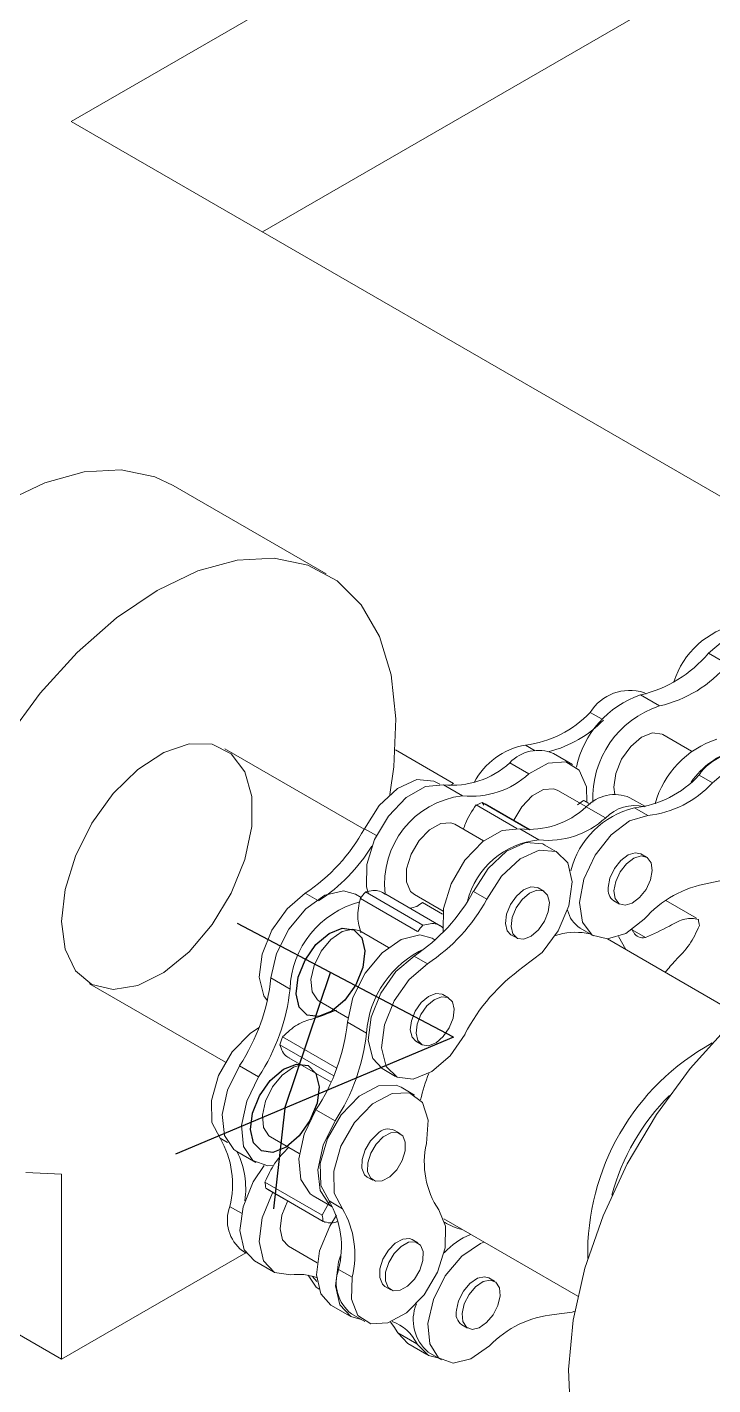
# Model space of a CAD drawing. Header units: millimetres. Extents: x 127 to 2222, y 23 to 864.
# Drawn here: x 1741.14 to 1753.82, y 159.57 to 184.68 of the extents above; entities that cross this region are included whole.
import ezdxf

# ---------------------------------------------------------------- set-up
doc = ezdxf.new("R2010")
doc.units = ezdxf.units.MM
doc.linetypes.add('CENTERX2', pattern=[20.32, 12.7, -2.54, 2.54, -2.54])

msp = doc.modelspace()

# ---------------------------------------------------------------- linework, layer by layer
at = {"color": 7, "linetype": 'Continuous', "lineweight": 15}
for p, q in [((1741.958, 182.937), (1763.95, 195.632)), ((1745.494, 180.896), (1763.95, 191.55)), ((1741.958, 182.937), (1756.1, 174.773)), ((1746.672, 174.573), (1743.844, 176.206)), ((1753.742, 173.103), (1754.096, 172.899)), ((1752.486, 172.33), (1752.84, 172.126)), ((1752.592, 172.351), (1752.548, 172.376)), ((1751.554, 172.008), (1751.775, 171.88)), ((1753.429, 171.29), (1752.899, 171.596)), ((1747.375, 169.847), (1744.801, 171.333)), ((1747.954, 171.312), (1749.029, 170.691)), ((1750.07, 171.074), (1750.423, 170.87)), ((1751.231, 171.041), (1750.878, 171.245)), ((1753.816, 170.701), (1753.569, 170.844)), ((1748.773, 170.677), (1748.704, 170.717)), ((1748.841, 170.668), (1749.194, 170.464)), ((1749.029, 170.691), (1748.962, 170.652)), ((1751.486, 170.259), (1750.956, 170.565)), ((1749.448, 170.294), (1750.2, 169.86)), ((1749.558, 170.34), (1750.436, 169.833)), ((1749.558, 170.34), (1749.592, 170.292)), ((1750.446, 169.833), (1749.611, 170.315)), ((1751.431, 170.379), (1751.324, 170.299)), ((1751.431, 170.379), (1751.553, 170.308)), ((1751.511, 170.336), (1751.556, 170.311)), ((1752.576, 170.265), (1752.292, 170.429)), ((1751.837, 170.054), (1751.484, 170.258)), ((1752.621, 170.097), (1752.374, 170.24)), ((1747.38, 169.856), (1747.602, 169.728)), ((1749.584, 169.631), (1749.055, 169.937)), ((1750.608, 169.648), (1750.255, 169.852)), ((1750.966, 169.411), (1750.719, 169.553)), ((1752.599, 169.328), (1752.493, 169.389)), ((1747.32, 168.586), (1747.217, 168.645)), ((1747.305, 168.567), (1748.365, 167.955)), ((1747.402, 168.685), (1748.463, 168.072)), ((1748.826, 168.037), (1747.774, 168.644)), ((1748.305, 168.638), (1748.834, 168.332)), ((1749.643, 168.55), (1749.395, 168.693)), ((1750.697, 168.7), (1750.591, 168.761)), ((1751.993, 168.523), (1752.099, 168.462)), ((1753.524, 168.198), (1752.958, 168.525)), ((1751.37, 168.017), (1751.618, 167.874)), ((1747.825, 167.659), (1747.295, 167.965)), ((1748.689, 167.796), (1748.631, 167.829)), ((1750.091, 167.895), (1750.197, 167.834)), ((1751.549, 167.913), (1751.481, 167.922)), ((1754.326, 166.402), (1751.877, 167.816)), ((1748.548, 167.357), (1748.301, 167.5)), ((1745.652, 167.094), (1746.005, 166.89)), ((1742.294, 166.989), (1744.809, 165.537)), ((1748.938, 166.728), (1748.832, 166.789)), ((1746.545, 166.666), (1747.075, 166.36)), ((1747.419, 166.074), (1747.066, 166.278)), ((1745.867, 166.003), (1746.869, 165.424)), ((1745.819, 165.86), (1746.814, 165.285)), ((1748.332, 165.923), (1748.438, 165.862)), ((1745.985, 165.617), (1746.763, 165.167)), ((1745.071, 165.472), (1745.424, 165.268)), ((1747.709, 165.417), (1747.957, 165.274)), ((1748.308, 164.929), (1748.06, 165.072)), ((1746.838, 164.452), (1746.485, 164.656)), ((1748.039, 164.218), (1747.933, 164.279)), ((1744.712, 164.133), (1744.849, 164.054)), ((1745.646, 164.156), (1746.176, 163.85)), ((1745.018, 163.884), (1745.371, 163.68)), ((1741.78, 160.043), (1741.78, 163.463)), ((1745.539, 163.319), (1746.6, 162.706)), ((1747.433, 163.413), (1747.539, 163.352)), ((1745.559, 163.204), (1746.62, 162.592)), ((1745.591, 163.184), (1746.652, 162.572)), ((1746.432, 163.067), (1746.785, 162.863)), ((1746.6, 162.706), (1746.733, 162.955)), ((1746.975, 162.827), (1746.727, 162.97)), ((1748.847, 162.637), (1751.327, 161.206)), ((1748.367, 162.194), (1748.261, 162.256)), ((1745.187, 162.01), (1741.78, 160.043)), ((1745.124, 162.046), (1745.193, 162.007)), ((1745.975, 162.132), (1746.504, 161.827)), ((1745.346, 161.86), (1745.7, 161.656)), ((1741.78, 160.043), (1738.951, 161.676)), ((1747.151, 161.561), (1746.904, 161.704)), ((1749.789, 161.484), (1749.683, 161.545)), ((1747.761, 161.39), (1747.868, 161.328)), ((1746.76, 161.044), (1747.114, 160.84)), ((1747.139, 160.883), (1747.386, 160.74)), ((1748.353, 160.325), (1747.999, 160.529)), ((1748.182, 160.333), (1747.999, 160.529)), ((1749.183, 160.679), (1749.29, 160.618)), ((1748.182, 160.333), (1748.536, 160.129)), ((1748.561, 160.172), (1748.808, 160.029))]:
    msp.add_line(p, q, dxfattribs=at)
at = {"color": 8, "linetype": 'Continuous', "lineweight": 15}
for p, q in [((1750.358, 171.403), (1750.54, 171.298)), ((1746.286, 168.663), (1746.499, 168.54)), ((1748.452, 168.49), (1748.827, 168.273)), ((1752.08, 167.859), (1752.213, 167.622)), ((1752.332, 167.986), (1752.576, 167.845)), ((1744.888, 162.867), (1745.107, 162.741))]:
    msp.add_line(p, q, dxfattribs=at)
at = {"color": 7, "linetype": 'CENTERX2'}
for p, q in [((1747.212, 166.955), (1745.036, 168.103)), ((1745.907, 164.685), (1746.752, 167.197)), ((1749.028, 165.997), (1747.212, 166.955)), ((1749.028, 165.997), (1746.538, 164.95)), ((1746.538, 164.95), (1743.885, 163.835)), ((1745.907, 164.685), (1745.702, 162.827))]:
    msp.add_line(p, q, dxfattribs=at)
at = {"color": 7, "linetype": 'Continuous', "lineweight": 15, "flags": 128}
for points in [[(1737.594, 165.381), (1737.194, 165.681), (1736.792, 166.185), (1736.505, 166.823), (1736.34, 167.576), (1736.302, 168.423), (1736.393, 169.339), (1736.609, 170.297), (1736.945, 171.269), (1737.39, 172.228), (1737.931, 173.144), (1738.554, 173.993), (1739.24, 174.749), (1739.969, 175.39), (1740.719, 175.897), (1741.469, 176.256), (1742.198, 176.456), (1742.884, 176.492), (1743.507, 176.363), (1743.844, 176.206)], [(1740.76, 171.512), (1741.383, 172.36), (1742.068, 173.116), (1742.797, 173.757), (1743.547, 174.264), (1744.298, 174.623), (1745.027, 174.824), (1745.712, 174.86), (1746.335, 174.73), (1746.877, 174.439), (1747.322, 173.994), (1747.658, 173.409), (1747.874, 172.701), (1747.964, 171.89), (1747.926, 170.999), (1747.852, 170.49)], [(1754.764, 173.472), (1754.745, 173.483), (1754.443, 173.528), (1754.091, 173.394), (1753.742, 173.103)], [(1752.899, 171.596), (1752.887, 171.603), (1752.711, 171.628), (1752.507, 171.549), (1752.305, 171.378), (1752.137, 171.142), (1752.028, 170.876), (1751.994, 170.621), (1752.013, 170.489)], [(1741.78, 168.14), (1741.845, 168.729), (1742.037, 169.349), (1742.341, 169.956), (1742.734, 170.504), (1743.188, 170.952), (1743.668, 171.267), (1744.139, 171.426), (1744.567, 171.417), (1744.919, 171.241), (1745.169, 170.91), (1745.299, 170.45), (1745.299, 169.894), (1745.169, 169.283), (1744.919, 168.664), (1744.567, 168.081), (1744.139, 167.579), (1743.668, 167.194), (1743.188, 166.954), (1742.734, 166.879), (1742.341, 166.972), (1742.037, 167.228), (1741.845, 167.627), (1741.78, 168.14)], [(1750.423, 170.87), (1750.78, 171.067), (1751.107, 171.09), (1751.355, 170.936), (1751.486, 170.628), (1751.496, 170.345)], [(1753.816, 170.701), (1754.166, 170.996), (1754.518, 171.125), (1754.816, 171.067), (1755.011, 170.831), (1755.069, 170.456), (1754.982, 170.004), (1754.764, 169.55), (1754.451, 169.167), (1754.095, 168.92), (1753.753, 168.848)], [(1747.38, 169.856), (1747.653, 170.283), (1747.995, 170.602), (1748.352, 170.763), (1748.663, 170.737), (1748.704, 170.717)], [(1747.447, 168.673), (1747.422, 168.779), (1747.427, 169.194), (1747.568, 169.654), (1747.824, 170.09), (1748.155, 170.435), (1748.512, 170.638), (1748.841, 170.668)], [(1750.956, 170.565), (1750.882, 170.594), (1750.692, 170.578), (1750.485, 170.462), (1750.293, 170.263), (1750.145, 170.011), (1750.143, 170.008)], [(1752.555, 168.182), (1752.214, 167.919), (1751.876, 167.816), (1751.595, 167.888), (1751.414, 168.124), (1751.36, 168.488), (1751.441, 168.923), (1751.646, 169.364), (1751.942, 169.743), (1752.285, 170), (1752.621, 170.097)], [(1749.055, 169.937), (1748.981, 169.965), (1748.791, 169.95), (1748.584, 169.834), (1748.391, 169.635), (1748.243, 169.383), (1748.161, 169.116), (1748.158, 168.875), (1748.235, 168.697), (1748.305, 168.638)], [(1748.84, 167.943), (1748.836, 167.963), (1748.841, 168.378), (1748.982, 168.838), (1749.238, 169.274), (1749.569, 169.619), (1749.926, 169.822), (1750.255, 169.852)], [(1749.395, 168.693), (1749.668, 169.119), (1750.011, 169.439), (1750.367, 169.599), (1750.678, 169.574), (1750.719, 169.553)], [(1749.643, 168.55), (1749.915, 168.976), (1750.258, 169.296), (1750.614, 169.456), (1750.926, 169.431), (1751.141, 169.224), (1751.225, 168.87), (1751.163, 168.426), (1750.966, 167.967), (1750.667, 167.567), (1750.313, 167.292)], [(1751.89, 168.769), (1751.922, 168.942), (1752.003, 169.118), (1752.121, 169.269), (1752.257, 169.372), (1752.391, 169.412), (1752.493, 169.389)], [(1752.702, 169.082), (1752.681, 169.227), (1752.609, 169.322), (1752.497, 169.351), (1752.363, 169.311), (1752.227, 169.208), (1752.109, 169.057), (1752.028, 168.881), (1751.996, 168.708), (1752.017, 168.563), (1752.089, 168.468), (1752.201, 168.439), (1752.335, 168.479), (1752.471, 168.582), (1752.589, 168.733), (1752.67, 168.909), (1752.702, 169.082)], [(1750.091, 167.895), (1750.021, 167.969), (1749.988, 168.105), (1750.009, 168.274), (1750.08, 168.452), (1750.191, 168.61), (1750.325, 168.726), (1750.461, 168.781), (1750.579, 168.767), (1750.591, 168.761)], [(1745.585, 166.671), (1745.519, 166.766), (1745.436, 167.107), (1745.489, 167.532), (1745.669, 167.978), (1745.949, 168.375), (1746.286, 168.663)], [(1745.652, 167.094), (1745.755, 167.549), (1745.98, 167.998), (1746.294, 168.376), (1746.649, 168.624), (1746.992, 168.706), (1747.217, 168.645)], [(1750.767, 168.625), (1750.685, 168.706), (1750.567, 168.72), (1750.431, 168.665), (1750.297, 168.549), (1750.186, 168.391), (1750.115, 168.213), (1750.094, 168.044), (1750.128, 167.908), (1750.209, 167.827), (1750.328, 167.813), (1750.464, 167.869), (1750.598, 167.984), (1750.709, 168.143), (1750.78, 168.32), (1750.801, 168.49), (1750.767, 168.625)], [(1747.295, 167.965), (1747.165, 168), (1746.967, 167.952), (1746.761, 167.808), (1746.58, 167.588), (1746.45, 167.327), (1746.392, 167.064), (1746.414, 166.84), (1746.514, 166.688), (1746.545, 166.666)], [(1747.066, 166.278), (1747.169, 166.732), (1747.394, 167.182), (1747.708, 167.56), (1748.063, 167.808), (1748.406, 167.89), (1748.631, 167.829)], [(1752.444, 156.808), (1752.043, 157.108), (1751.642, 157.612), (1751.354, 158.251), (1751.189, 159.004), (1751.152, 159.851), (1751.242, 160.766), (1751.458, 161.724), (1751.794, 162.697), (1752.239, 163.655), (1752.781, 164.572), (1753.404, 165.421), (1754.089, 166.176), (1754.818, 166.817), (1755.568, 167.325), (1756.319, 167.684), (1757.047, 167.884), (1757.733, 167.92), (1758.356, 167.791), (1758.693, 167.634)], [(1747.709, 165.417), (1747.535, 165.603), (1747.451, 165.943), (1747.504, 166.369), (1747.684, 166.815), (1747.964, 167.212), (1748.301, 167.5)], [(1749.241, 166.057), (1748.964, 165.656), (1748.628, 165.364), (1748.285, 165.224), (1747.988, 165.257), (1747.782, 165.46), (1747.699, 165.8), (1747.751, 166.226), (1747.931, 166.672), (1748.211, 167.069), (1748.548, 167.357)], [(1748.332, 165.923), (1748.262, 165.998), (1748.229, 166.133), (1748.249, 166.303), (1748.32, 166.48), (1748.431, 166.639), (1748.565, 166.754), (1748.702, 166.81), (1748.82, 166.796), (1748.832, 166.789)], [(1749.008, 166.654), (1748.926, 166.734), (1748.808, 166.748), (1748.671, 166.693), (1748.537, 166.578), (1748.426, 166.419), (1748.355, 166.241), (1748.335, 166.072), (1748.368, 165.937), (1748.45, 165.856), (1748.568, 165.842), (1748.705, 165.897), (1748.838, 166.012), (1748.949, 166.171), (1749.021, 166.349), (1749.041, 166.518), (1749.008, 166.654)], [(1744.712, 164.133), (1744.56, 164.42), (1744.55, 164.828), (1744.683, 165.29), (1744.937, 165.728), (1745.271, 166.072), (1745.432, 166.18)], [(1745.018, 163.884), (1744.964, 163.92), (1744.792, 164.182), (1744.751, 164.568), (1744.849, 165.021), (1745.071, 165.472)], [(1745.697, 163.625), (1745.596, 163.619), (1745.318, 163.716), (1745.145, 163.978), (1745.105, 164.364), (1745.203, 164.817), (1745.424, 165.268)], [(1746.21, 165.487), (1746.068, 165.442), (1745.862, 165.298), (1745.681, 165.078), (1745.551, 164.817), (1745.493, 164.554), (1745.515, 164.33), (1745.615, 164.177), (1745.646, 164.156)], [(1746.727, 162.97), (1746.575, 163.257), (1746.565, 163.665), (1746.698, 164.126), (1746.952, 164.565), (1747.286, 164.909), (1747.644, 165.101), (1747.968, 165.111), (1748.06, 165.072)], [(1746.975, 162.827), (1746.823, 163.114), (1746.813, 163.522), (1746.945, 163.983), (1747.2, 164.422), (1747.533, 164.766), (1747.892, 164.959), (1748.216, 164.968), (1748.452, 164.793), (1748.562, 164.462), (1748.527, 164.03)], [(1746.432, 163.067), (1746.378, 163.104), (1746.206, 163.365), (1746.166, 163.752), (1746.264, 164.205), (1746.485, 164.656)], [(1746.785, 162.863), (1746.732, 162.9), (1746.56, 163.161), (1746.519, 163.548), (1746.617, 164), (1746.838, 164.452)], [(1747.433, 163.413), (1747.384, 163.456), (1747.334, 163.576), (1747.338, 163.737), (1747.394, 163.915), (1747.494, 164.083), (1747.623, 164.214)], [(1747.729, 164.153), (1747.6, 164.021), (1747.5, 163.854), (1747.444, 163.676), (1747.44, 163.515), (1747.49, 163.395), (1747.585, 163.334), (1747.711, 163.342), (1747.849, 163.417), (1747.977, 163.548), (1748.078, 163.716), (1748.134, 163.894), (1748.137, 164.055), (1748.088, 164.175), (1747.993, 164.236), (1747.867, 164.228), (1747.729, 164.153)], [(1741.78, 163.463), (1741.118, 163.495)], [(1745.346, 161.86), (1745.158, 162.067), (1745.077, 162.423), (1745.136, 162.863), (1745.324, 163.322), (1745.525, 163.625)], [(1746.02, 161.601), (1745.718, 161.646), (1745.511, 161.863), (1745.431, 162.219), (1745.489, 162.659), (1745.678, 163.118), (1745.684, 163.13)], [(1745.962, 162.976), (1745.853, 162.71), (1745.82, 162.455), (1745.867, 162.249), (1745.975, 162.132)], [(1748.755, 162.804), (1748.882, 162.505), (1748.874, 162.101), (1748.735, 161.654), (1748.484, 161.233), (1748.161, 160.903), (1747.814, 160.714), (1747.498, 160.695), (1747.261, 160.85), (1747.139, 161.154), (1747.151, 161.561)], [(1746.76, 161.044), (1746.572, 161.251), (1746.492, 161.606), (1746.55, 162.047), (1746.738, 162.506), (1746.862, 162.705)], [(1747.761, 161.39), (1747.712, 161.432), (1747.663, 161.552), (1747.667, 161.714), (1747.723, 161.892), (1747.823, 162.059), (1747.952, 162.191), (1748.09, 162.266), (1748.216, 162.274), (1748.261, 162.256)], [(1748.058, 162.129), (1747.929, 161.998), (1747.829, 161.831), (1747.773, 161.653), (1747.769, 161.491), (1747.818, 161.371), (1747.913, 161.31), (1748.039, 161.318), (1748.177, 161.394), (1748.306, 161.525), (1748.406, 161.692), (1748.462, 161.87), (1748.466, 162.032), (1748.417, 162.152), (1748.322, 162.213), (1748.196, 162.205), (1748.058, 162.129)], [(1749.696, 160.289), (1749.351, 160.048), (1749.019, 159.971), (1748.751, 160.069), (1748.588, 160.328), (1748.554, 160.706), (1748.656, 161.147), (1748.877, 161.583), (1749.183, 161.946), (1749.528, 162.181), (1749.592, 162.207)], [(1747.318, 160.78), (1747.132, 160.83), (1746.925, 161.047), (1746.845, 161.402), (1746.904, 161.843), (1746.938, 161.954)], [(1746.546, 161.336), (1746.488, 161.376), (1746.338, 161.596)], [(1746.503, 161.477), (1746.422, 161.571), (1746.414, 161.579)], [(1749.082, 160.95), (1749.122, 161.125), (1749.21, 161.299), (1749.331, 161.444), (1749.469, 161.539), (1749.601, 161.568), (1749.683, 161.545)], [(1749.891, 161.213), (1749.878, 161.364), (1749.813, 161.467), (1749.707, 161.507), (1749.575, 161.477), (1749.438, 161.383), (1749.316, 161.238), (1749.228, 161.064), (1749.188, 160.888), (1749.201, 160.738), (1749.266, 160.634), (1749.372, 160.594), (1749.504, 160.624), (1749.641, 160.719), (1749.763, 160.864), (1749.851, 161.037), (1749.891, 161.213)], [(1747.999, 160.529), (1747.924, 160.65), (1747.86, 160.73)], [(1751.271, 160.934), (1751.225, 160.914), (1750.89, 160.87)], [(1748.74, 160.069), (1748.564, 160.114), (1748.353, 160.325)]]:
    msp.add_lwpolyline(points, dxfattribs=at)
at = {"color": 7, "linetype": 'Continuous', "flags": 128}
for points in [[(1746.32, 166.408), (1746.174, 166.556), (1746.116, 166.801), (1746.155, 167.107), (1746.285, 167.426), (1746.485, 167.711), (1746.727, 167.917), (1746.972, 168.014), (1747.184, 167.987), (1747.33, 167.839), (1747.388, 167.594), (1747.349, 167.288), (1747.22, 166.969), (1747.019, 166.684), (1746.777, 166.478), (1746.532, 166.381), (1746.32, 166.408)], [(1746.339, 165.474), (1746.485, 165.326), (1746.543, 165.081), (1746.504, 164.776), (1746.374, 164.456), (1746.174, 164.172), (1745.932, 163.965), (1745.687, 163.868), (1745.475, 163.896), (1745.329, 164.044), (1745.271, 164.289), (1745.31, 164.594), (1745.44, 164.914), (1745.64, 165.198), (1745.882, 165.405), (1746.127, 165.502), (1746.339, 165.474)]]:
    msp.add_lwpolyline(points, dxfattribs=at)
at = {"color": 7, "linetype": 'Continuous', "lineweight": 15}
for centre, radius, start, end in [((1754.579, 172.121), 1.54, 101.3712, 163.0191), ((1751.97, 174.576), 2.305, 282.9458, 320.2582), ((1752.324, 174.372), 2.305, 282.9458, 320.2582), ((1753.085, 170.605), 1.826, 109.1507, 167.7748), ((1752.293, 171.54), 0.874, 73.0008, 147.674), ((1753.383, 170.433), 1.778, 107.7857, 182.8617), ((1750.14, 173.319), 1.928, 276.4958, 317.1383), ((1750.256, 173.376), 2.162, 284.4307, 315.6449), ((1750.603, 170.07), 1.356, 100.4072, 151.7335), ((1750.595, 170.589), 0.715, 66.6901, 137.2675), ((1754.447, 169.846), 1.755, 108.144, 164.4676), ((1754.642, 169.894), 1.468, 105.3317, 145.9512), ((1749.001, 172.246), 1.587, 264.2115, 312.355), ((1754.308, 170.377), 0.874, 73.0008, 147.674), ((1749.354, 172.042), 1.587, 264.2115, 312.355), ((1752.155, 172.156), 1.928, 276.4958, 317.1383), ((1752.403, 172.013), 1.928, 276.4958, 317.1383), ((1749.388, 168.842), 1.634, 96.7989, 186.7645), ((1750.98, 166.804), 3.811, 111.9099, 113.7025), ((1750.688, 168.873), 1.679, 60.6379, 63.7297), ((1752.009, 169.772), 0.715, 66.6901, 137.2675), ((1752.381, 169.526), 0.758, 76.1959, 135.906), ((1750.415, 171.43), 1.587, 264.2115, 312.355), ((1750.768, 171.226), 1.587, 264.2115, 312.355), ((1752.745, 168.688), 1.596, 103.4583, 165.8973), ((1744.427, 171.466), 3.363, 303.542, 331.401), ((1744.713, 171.277), 3.303, 303.427, 328.1444), ((1750.747, 168.149), 1.505, 95.2931, 165.9868), ((1752.127, 168.724), 0.241, 169.3088, 236.3158), ((1754.097, 166.818), 2.059, 99.631, 138.5053), ((1753.497, 163.499), 8.002, 139.6062, 140.6979), ((1746.442, 170.303), 3.363, 303.542, 331.401), ((1746.69, 170.16), 3.363, 303.542, 331.401), ((1747.73, 166.831), 1.726, 104.4917, 178.0152), ((1748.177, 168.786), 0.404, 276.8154, 312.9319), ((1751.646, 168.454), 0.517, 191.588, 237.7867), ((1754.558, 162.886), 8.002, 139.6062, 140.6979), ((1750.109, 167.524), 3.509, 8.8341, 10.7335), ((1751.282, 166.795), 1.145, 80.0058, 108.8343), ((1750.925, 167.166), 1.628, 28.2335, 30.4212), ((1752.524, 168.023), 0.185, 207.7995, 286.5802), ((1749.265, 165.955), 1.849, 114.3418, 176.3105), ((1752.319, 164.467), 3.465, 125.3788, 152.6836), ((1742.027, 167.478), 3.645, 326.6239, 353.9652), ((1742.38, 167.274), 3.645, 326.6239, 353.9652), ((1743.441, 166.661), 3.645, 326.6239, 353.9652), ((1753.14, 163.477), 7.699, 160.8505, 161.9748), ((1743.794, 166.457), 3.645, 326.6239, 353.9652), ((1755.959, 161.996), 4.449, 118.8081, 181.1974), ((1751.913, 164.018), 3.59, 158.5792, 166.7955), ((1755.978, 161.985), 4.167, 135.1687, 164.8367), ((1747.824, 164.028), 0.274, 66.5723, 137.1716), ((1743.254, 163.284), 1.687, 345.6803, 30.2077), ((1750.061, 163.681), 1.573, 167.1855, 213.8853), ((1743.608, 163.192), 1.577, 352.083, 25.7702), ((1748.952, 163.848), 3.454, 188.819, 190.7487), ((1745.572, 162.619), 0.727, 160.0609, 231.9307), ((1745.269, 162.121), 1.687, 345.6803, 30.2077), ((1745.517, 161.978), 1.687, 345.6803, 30.2077), ((1750.013, 163.236), 3.454, 188.819, 190.7487), ((1749.336, 163.24), 0.811, 234.4673, 259.0479), ((1749.843, 161.111), 1.336, 111.9375, 137.6056), ((1746.164, 160.667), 0.945, 69.5552, 98.7866), ((1747.587, 161.456), 0.727, 160.0609, 231.9307), ((1749.065, 160.77), 0.782, 157.8405, 229.8587), ((1747.594, 159.949), 0.847, 26.3281, 69.4336), ((1749.33, 160.889), 0.256, 166.1731, 235.037), ((1751.063, 158.997), 1.881, 95.2746, 136.6149)]:
    msp.add_arc(centre, radius, start, end, dxfattribs=at)
for points, knots in [([(1749.448, 170.294), (1749.37, 170.182), (1749.269, 170.038), (1749.224, 169.881), (1749.214, 169.845)], [0, 0, 0, 0, 0.770936, 1, 1, 1, 1]), ([(1747.305, 168.567), (1747.279, 168.446), (1747.228, 168.202), (1747.295, 168.026), (1747.316, 167.931), (1747.317, 167.931)], [0, 0, 0, 0, 0.493403, 0.998703, 1, 1, 1, 1]), ([(1747.402, 168.685), (1747.494, 168.705), (1747.638, 168.736), (1747.735, 168.663), (1747.77, 168.637)], [0, 0, 0, 0, 0.6391336, 1, 1, 1, 1]), ([(1748.463, 168.072), (1748.555, 168.092), (1748.698, 168.124), (1748.795, 168.051), (1748.83, 168.024)], [0, 0, 0, 0, 0.6391336, 1, 1, 1, 1]), ([(1753.557, 168.178), (1753.477, 168.192), (1753.315, 168.22), (1752.967, 168.017), (1752.724, 167.91), (1752.576, 167.845)], [0, 0, 0, 0, 0.27559, 0.557814, 1, 1, 1, 1]), ([(1753.577, 168.063), (1753.52, 167.942), (1753.406, 167.696), (1753.153, 167.446), (1753.006, 167.274), (1752.943, 167.201)], [0, 0, 0, 0, 0.359454, 0.727575, 1, 1, 1, 1]), ([(1745.867, 166.003), (1745.958, 166.089), (1746.142, 166.262), (1746.478, 166.347), (1746.719, 166.443), (1746.866, 166.502)], [0, 0, 0, 0, 0.275581, 0.557808, 1, 1, 1, 1]), ([(1745.819, 165.86), (1745.849, 165.77), (1745.885, 165.662), (1745.972, 165.627), (1745.987, 165.621)], [0, 0, 0, 0, 0.824954, 1, 1, 1, 1]), ([(1745.539, 163.319), (1745.596, 163.44), (1745.711, 163.685), (1745.89, 163.869), (1745.981, 163.963)], [0, 0, 0, 0, 0.495137, 1, 1, 1, 1]), ([(1746.62, 162.592), (1746.697, 162.568), (1746.777, 162.543), (1746.872, 162.586), (1746.874, 162.587)], [0, 0, 0, 0, 0.9772903, 1, 1, 1, 1])]:
    msp.add_open_spline(points, degree=3, knots=knots, dxfattribs=at)

doc.saveas('drawing.dxf')
